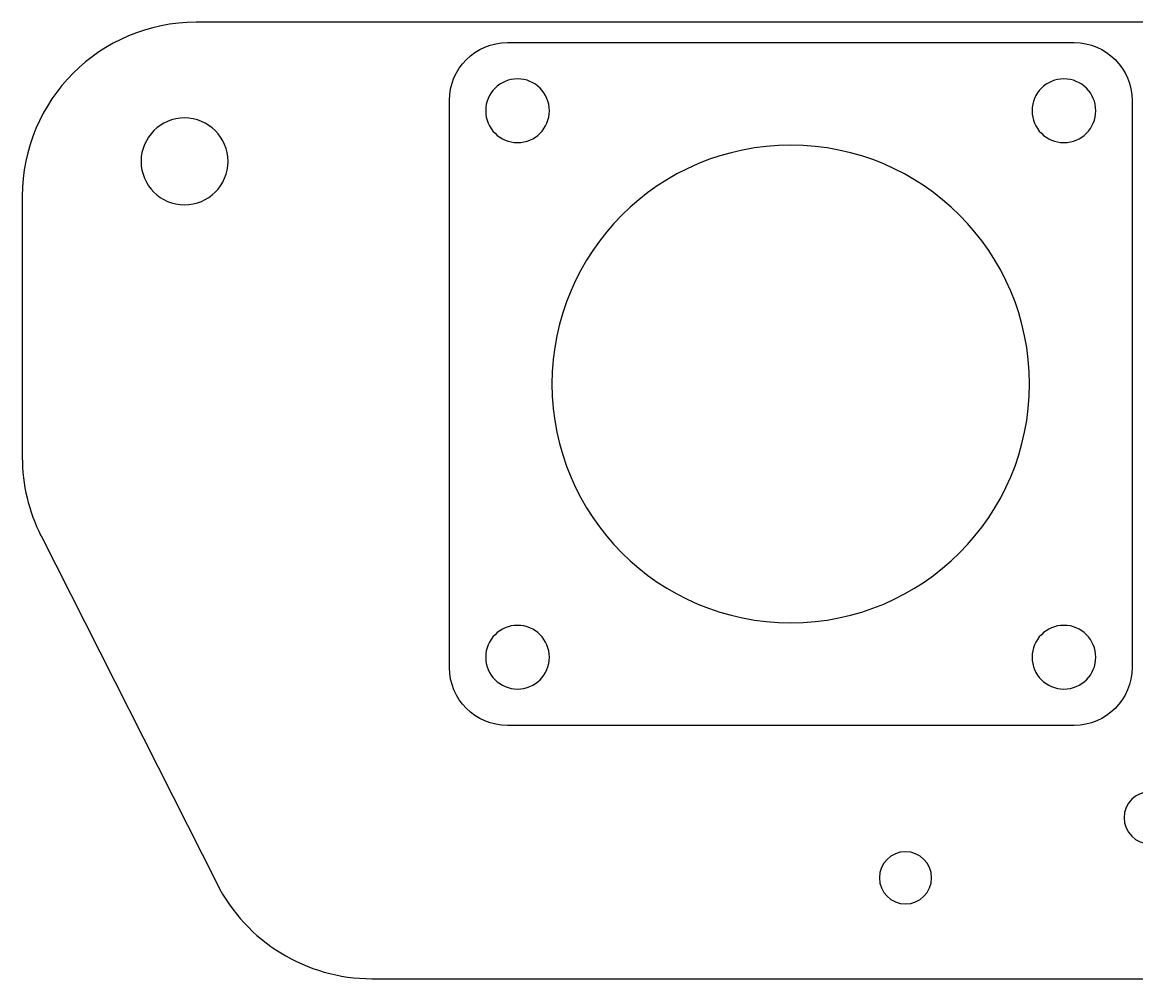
# Model space of a CAD drawing. Extents: x -164 to 318, y -425 to 35.
# Drawn here: x 83.9 to 180.1, y -232.1 to -149.6 of the extents above; entities that cross this region are included whole.
import ezdxf

# ---------------------------------------------------------------- set-up
doc = ezdxf.new("R2010")
doc.units = 0
doc.layers.get('0').update_dxf_attribs({"linetype": 'CONTINUOUS'})

msp = doc.modelspace()

# ---------------------------------------------------------------- linework, layer by layer
at = {"color": 0, "linetype": 'BYBLOCK'}
for p, q in [((301.935, -149.645), (98.935, -149.645)), ((125.785, -151.395), (174.685, -151.395)), ((120.785, -205.295), (120.785, -156.395)), ((179.685, -156.395), (179.685, -205.295)), ((83.935, -164.645), (83.935, -187.173)), ((85.55, -193.942), (100.709, -223.917)), ((174.685, -210.295), (125.785, -210.295)), ((114.095, -232.147), (286.776, -232.147))]:
    msp.add_line(p, q, dxfattribs=at)
at = {"color": 0, "linetype": 'BYBLOCK', "extrusion": (0, 0, -1)}
for centre in [(-126.665, -157.275), (-173.805, -157.275), (-126.665, -204.415), (-173.805, -204.415)]:
    msp.add_circle(centre, 2.75, dxfattribs=at)
at = {"color": 0, "linetype": 'BYBLOCK', "extrusion": (2.34516e-45, 2.46519e-32, -1)}
for centre, radius in [((-97.935, -161.645), 3.75), ((-181.245, -218.262), 2.25), ((-160.137, -223.442), 2.25)]:
    msp.add_circle(centre, radius, dxfattribs=at)
at = {"color": 0, "linetype": 'BYBLOCK', "extrusion": (3.9443e-31, -2.46519e-32, -1)}
msp.add_circle((-150.235, -180.845), 20.6, dxfattribs=at)
at = {"color": 0, "linetype": 'BYBLOCK'}
for centre, start, end in [((98.935, -164.645), 90, 180), ((98.935, -187.173), 180, 206.82813), ((114.095, -217.147), 206.82813, 270)]:
    msp.add_arc(centre, 15, start, end, dxfattribs=at)
at = {"color": 0, "linetype": 'BYBLOCK', "extrusion": (0, 0, -1)}
for centre, start, end in [((-125.785, -156.395), 0, 90), ((-174.685, -156.395), 90, 180), ((-125.785, -205.295), 270, 0), ((-174.685, -205.295), 180, 270)]:
    msp.add_arc(centre, 5, start, end, dxfattribs=at)

doc.saveas('drawing.dxf')
